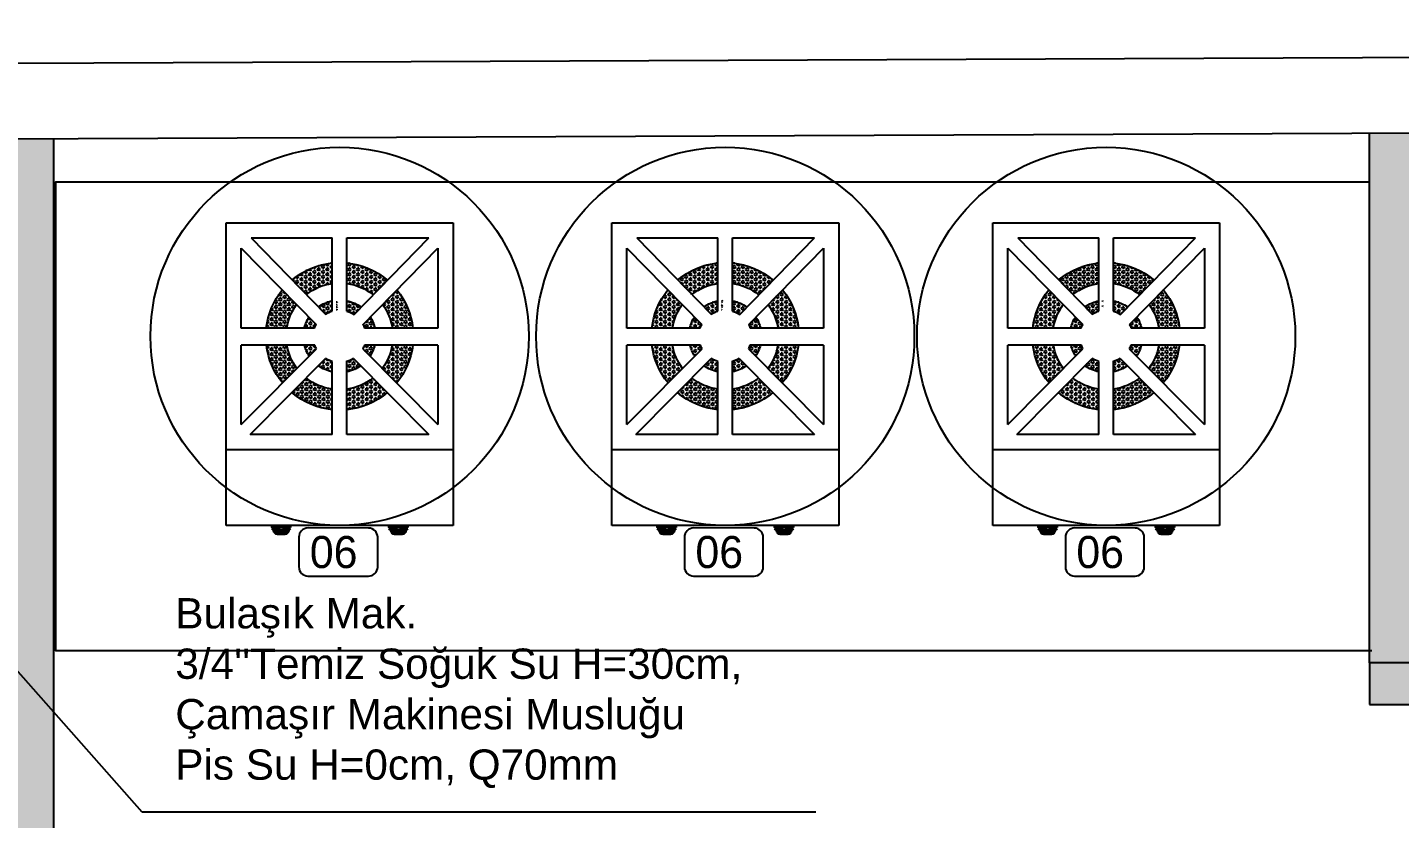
# Model space of a CAD drawing. Header units: millimetres. Extents: x -3164 to 12587, y -18082 to -16228.
# Drawn here: x 5888.2 to 6251, y -16729.4 to -16520.2 of the extents above; entities that cross this region are included whole.
import ezdxf

# ---------------------------------------------------------------- set-up
doc = ezdxf.new("R2010")
doc.units = ezdxf.units.MM
doc.layers.add('ELK', color=10, linetype='Continuous')
doc.layers.add('Mtm-Sıhhi Tesisat', color=5, linetype='Continuous')
doc.styles.add('adet', font='stylu.ttf')
doc.styles.get("Standard").update_dxf_attribs({"font": 'arial.ttf'})
pattern_1 = [(0, (863.9996242556726, -4927.1812774043), (0, 0.6599112), [0.3810000000000001, -0.7620000000000001]), (120, (863.9996242556726, -4927.1812774043), (-0.5714998634418735, -0.3299555999999999), [0.3809999999999999, -0.7619999999999999]), (59.99999999999999, (864.3806242556725, -4927.1812774043), (-0.5714998634418735, 0.3299556000000001), [0.3810000000000001, -0.7620000000000001])]
pattern_2 = [(0, (1426.273702855094, -5386.25986027935), (0, 0.6599112000000003), [0.3810000000000001, -0.7620000000000001]), (120, (1426.273702855094, -5386.25986027935), (-0.5714998634418734, -0.3299555999999999), [0.3809999999999989, -0.7619999999999978]), (59.99999999999999, (1426.654702855094, -5386.25986027935), (-0.5714998634418734, 0.3299556000000001), [0.3810000000000001, -0.7620000000000001])]
pattern_3 = [(0, (1717.689698945006, -4372.871083199202), (0, 0.6599112), [0.3810000000000001, -0.7620000000000001]), (120, (1717.689698945006, -4372.871083199202), (-0.5714998634418735, -0.3299555999999999), [0.3809999999999998, -0.7619999999999997]), (59.99999999999999, (1718.070698945005, -4372.871083199202), (-0.5714998634418735, 0.3299556000000001), [0.3810000000000001, -0.7620000000000001])]

# ---------------------------------------------------------------- blocks, each defined once
blk = doc.blocks.new('ghggfhh')
at = {"color": 7}
blk.add_lwpolyline([(1188.70887886518, 1333.348928259998), (1193.70887886518, 1333.348928259998), (1193.70887886518, 1333.874710884695), (1188.70887886518, 1333.874710884695)], close=True, dxfattribs=at)
blk.add_lwpolyline([(1188.70887886518, 1332.995249185514), (1189.20887886518, 1332.530171890104), (1189.20887886518, 1332.508896094053, 0.414213562373095), (1190.20887886518, 1331.508896094053), (1192.20887886518, 1331.508896094053, 0.414213562373095), (1193.20887886518, 1332.508896094053), (1193.20887886518, 1332.530171890104), (1193.70887886518, 1332.995249185514)], format="xyb", dxfattribs=at)
for points in [[(1188.70887886518, 1332.995249185514), (1190.70887886518, 1332.995249185514)], [(1189.35040899095, 1332.739956668449), (1193.06734873941, 1332.739956668449)], [(1189.458884000102, 1332.506120782187), (1192.958873730258, 1332.506120782187)], [(1189.497180093985, 1332.272284895925), (1192.920577636375, 1332.272284895925)], [(1189.624773103534, 1332.038449009662), (1192.792984626826, 1332.038449009662)], [(1189.972656051877, 1331.7970683182), (1192.445101678482, 1331.7970683182)], [(1190.70887886518, 1333.348928259998), (1190.70887886518, 1332.995249185514)], [(1191.70887886518, 1333.348928259998), (1191.70887886518, 1332.995249185514)], [(1191.70887886518, 1332.995249185514), (1193.70887886518, 1332.995249185514)]]:
    blk.add_lwpolyline(points, dxfattribs=at)
blk = doc.blocks.new('dggddgf')
h = blk.add_hatch()
h.set_pattern_fill('HEX', color=1, scale=0.12, style=0)
h.set_pattern_definition(pattern_3)
edge = h.paths.add_edge_path()
edge.add_line((2936.078206490585, -3754.126566899455), (2939.859170772854, -3757.985743806277))
edge.add_arc((2948.752949438273, -3768.94550381173), 14.11437700809292, 97.8899833341319, 129.0591198469256, ccw=False)
edge.add_line((2946.815449438273, -3754.964740882741), (2946.815449438273, -3749.541996557886))
edge.add_arc((2948.752949438272, -3768.945503811729), 19.49999999999881, 95.70225857670721, 130.5406080018168)
h = blk.add_hatch()
h.set_pattern_fill('HEX', color=1, scale=0.12, style=0)
h.set_pattern_definition(pattern_1)
h.paths.add_polyline_path([(2961.312456023715, -3754.028775137848, 0.1512101996851955), (2950.690449438273, -3749.541996557886), (2950.690449438273, -3754.964740882742, -0.1342449488269524), (2957.534305587959, -3757.895462069776)])
h = blk.add_hatch()
h.set_pattern_fill('HEX', color=1, scale=0.12, style=0)
h.set_pattern_definition(pattern_3)
edge = h.paths.add_edge_path()
edge.add_line((2929.373290312194, -3766.782447604184), (2934.805303537635, -3766.782447604184))
edge.add_arc((2948.752949438274, -3768.945503811731), 14.11437700809464, 143.582877989877, 171.1845691871705, ccw=False)
edge.add_line((2937.394878405554, -3760.566371354113), (2933.588512785186, -3756.686227283547))
edge.add_arc((2948.752949438273, -3768.945503811731), 19.50000000000026, 141.0471352166386, 173.6313041909521)
edge = h.paths.add_edge_path()
edge.add_line((2934.83238918149, -3771.276520856691), (2929.392774864263, -3771.276520856691))
edge.add_arc((2948.752949438273, -3768.945503811731), 19.50000000000026, 186.8655170852251, 219.2674770911716)
edge.add_line((2933.656057000563, -3781.287863339966), (2937.473840622293, -3777.430628598315))
edge.add_arc((2948.752949438274, -3768.945503811731), 14.11437700809464, 189.5060623183917, 216.9536613469417, ccw=False)
h = blk.add_hatch()
h.set_pattern_fill('HEX', color=1, scale=0.12, style=0)
h.set_pattern_definition(pattern_3)
edge = h.paths.add_edge_path()
edge.add_line((2962.700595338911, -3766.782447604184), (2968.132608564351, -3766.782447604184))
edge.add_arc((2948.752949438271, -3768.94550381173), 19.5000000000007, 6.368695809045496, 38.95286478334975)
edge.add_line((2963.917386091362, -3756.686227283549), (2960.111020470992, -3760.566371354113))
edge.add_arc((2948.752949438274, -3768.945503811731), 14.1143770080924, 8.815430812831323, 36.41712201012632, ccw=False)
edge = h.paths.add_edge_path()
edge.add_line((2968.113124012282, -3771.276520856691), (2962.673509695055, -3771.276520856691))
edge.add_arc((2948.752949438274, -3768.945503811731), 14.1143770080924, 323.046338653055, 350.4939376816065, ccw=False)
edge.add_line((2960.032058254252, -3777.430628598314), (2963.849841875982, -3781.287863339965))
edge.add_arc((2948.752949438271, -3768.94550381173), 19.5000000000007, 320.732522908831, 353.1344829147729)
h = blk.add_hatch()
h.set_pattern_fill('HEX', color=1, scale=0.12, style=0)
h.set_pattern_definition(pattern_2)
edge = h.paths.add_edge_path()
edge.add_line((2943.038903490663, -3761.231252136513), (2944.919050262683, -3763.150291424465))
edge.add_arc((2948.752949438273, -3768.94550381173), 6.948616373215345, 106.19053637835441, 123.48715421423111, ccw=False)
edge.add_line((2946.815449438273, -3762.272471273813), (2946.815449438273, -3759.543052336185))
edge.add_arc((2948.752949438272, -3768.945503811732), 9.600000000000561, 101.6435785159113, 126.5278263989657)
h = blk.add_hatch()
h.set_pattern_fill('HEX', color=1, scale=0.12, style=0)
h.set_pattern_definition(pattern_2)
edge = h.paths.add_edge_path()
edge.add_line((2949.690449438273, -3762.060421150491), (2949.690449438273, -3759.391389841822))
edge.add_arc((2948.752949438273, -3768.94550381173), 9.600000000000358, 84.39577717171352, 86.41667830152865)
edge.add_line((2949.352949438272, -3759.364272158127), (2949.352949438271, -3762.022840342941))
edge.add_arc((2948.752949438273, -3768.945503811732), 6.948616373216534, 82.2460670206832, 85.04644816204569, ccw=False)
edge = h.paths.add_edge_path()
edge.add_line((2952.47228354322, -3763.076106626509), (2954.354844721609, -3761.149429848861))
edge.add_arc((2948.752949438273, -3768.94550381173), 9.599999999999921, 54.30073747513237, 78.3564214840879)
edge.add_line((2950.690449438273, -3759.543052336185), (2950.690449438273, -3762.272471273813))
edge.add_arc((2948.752949438272, -3768.945503811732), 6.948616373216395, 57.638281477937426, 73.80946362165179, ccw=False)
h = blk.add_hatch()
h.set_pattern_fill('HEX', color=1, scale=0.12, style=0)
h.set_pattern_definition(pattern_2)
edge = h.paths.add_edge_path()
edge.add_line((2939.39981157748, -3766.782447604184), (2942.149582316486, -3766.782447604184))
edge.add_arc((2948.752949438273, -3768.94550381173), 6.948616373215433, 153.25862528981, 161.8628250903643, ccw=False)
edge.add_line((2942.547510579287, -3765.81887654429), (2940.616556699861, -3763.850495155573))
edge.add_arc((2948.752949438272, -3768.94550381173), 9.599999999999648, 147.9452041147022, 166.978400720846)
edge = h.paths.add_edge_path()
edge.add_line((2942.206986633748, -3771.276520856691), (2939.440250606241, -3771.276520856691))
edge.add_arc((2948.752949438272, -3768.94550381173), 9.599999999999648, 194.0527009161436, 212.9800757661751)
edge.add_line((2940.699894283962, -3774.17123846646), (2942.626680054446, -3772.224542228536))
edge.add_arc((2948.752949438273, -3768.94550381173), 6.948616373215433, 199.60081204265, 208.1575728299753, ccw=False)
h = blk.add_hatch()
h.set_pattern_fill('HEX', color=1, scale=0.12, style=0)
h.set_pattern_definition(pattern_2)
edge = h.paths.add_edge_path()
edge.add_line((2955.356316560059, -3766.782447604184), (2958.106087299064, -3766.782447604184))
edge.add_arc((2948.752949438272, -3768.945503811731), 9.60000000000012, 13.02159927915534, 32.05479588529109)
edge.add_line((2956.889342176685, -3763.850495155573), (2954.958388297259, -3765.81887654429))
edge.add_arc((2948.752949438273, -3768.945503811732), 6.94861637321476, 18.137174909646717, 26.74137471019651, ccw=False)
edge = h.paths.add_edge_path()
edge.add_line((2958.065648270302, -3771.276520856691), (2955.298912242797, -3771.276520856691))
edge.add_arc((2948.752949438273, -3768.945503811732), 6.94861637321476, 331.842427170036, 340.3991879573573, ccw=False)
edge.add_line((2954.879218822101, -3772.224542228536), (2956.806004592584, -3774.171238466459))
edge.add_arc((2948.752949438272, -3768.945503811731), 9.60000000000012, 327.0199242338375, 345.9472990838589)
h = blk.add_hatch()
h.set_pattern_fill('HEX', color=1, scale=0.12, style=0)
h.set_pattern_definition(pattern_2)
edge = h.paths.add_edge_path()
edge.add_line((2946.815449438273, -3778.347955287277), (2946.815449438273, -3775.618536349649))
edge.add_arc((2948.752949438273, -3768.94550381173), 6.948616373215926, 237.8587634193605, 253.8094636216549, ccw=False)
edge.add_line((2945.056229053319, -3774.82917000702), (2943.15826071615, -3776.746751026283))
edge.add_arc((2948.752949438273, -3768.94550381173), 9.60000000000017, 234.3536831711634, 258.3564214840828)
h = blk.add_hatch()
h.set_pattern_fill('HEX', color=1, scale=0.12, style=0)
h.set_pattern_definition(pattern_1)
h.paths.add_polyline_path([(2952.449669823226, -3774.829170007019, -0.06971065240336698), (2950.690449438272, -3775.618536349649), (2950.690449438272, -3778.347955287277, 0.1051163154149321), (2954.347638160395, -3776.746751026282)])
h = blk.add_hatch()
h.set_pattern_fill('HEX', color=1, scale=0.12, style=0)
h.set_pattern_definition(pattern_3)
edge = h.paths.add_edge_path()
edge.add_line((2939.955428226852, -3779.98268002946), (2936.15101514229, -3783.826406069314))
edge.add_arc((2948.752949438273, -3768.94550381173), 19.50000000000005, 229.7403106977143, 264.2977414232905)
edge.add_line((2946.815449438273, -3788.349011065575), (2946.815449438273, -3782.92626674072))
edge.add_arc((2948.752949438273, -3768.94550381173), 14.11437700809389, 231.4423236815913, 262.11001666586867, ccw=False)
h = blk.add_hatch()
h.set_pattern_fill('HEX', color=1, scale=0.12, style=0)
h.set_pattern_definition(pattern_3)
edge = h.paths.add_edge_path()
edge.add_line((2961.354883734256, -3783.826406069314), (2957.550470649693, -3779.98268002946))
edge.add_arc((2948.752949438273, -3768.945503811731), 14.1143770080935, 277.88998333412974, 308.5576763184109, ccw=False)
edge.add_line((2950.690449438273, -3782.92626674072), (2950.690449438273, -3788.349011065576))
edge.add_arc((2948.752949438273, -3768.94550381173), 19.50000000000025, 275.7022585767054, 310.2596893022853)
at = {"color": 7}
for p, q in [((2978.752949438273, -3738.94550381173), (2918.752949438273, -3738.94550381173)), ((2918.752949438273, -3738.94550381173), (2918.752949438273, -3818.94550381173)), ((2978.752949438273, -3818.94550381173), (2978.752949438273, -3738.94550381173)), ((2946.815449438273, -3742.94550381173), (2925.123746201979, -3742.94550381173)), ((2944.919050262683, -3763.150291424465), (2925.12374620198, -3742.94550381173)), ((2946.815449438273, -3762.272471273813), (2946.815449438273, -3742.94550381173)), ((2972.141950918849, -3742.94550381173), (2950.690449438273, -3742.94550381173)), ((2950.690449438273, -3762.272471273813), (2950.690449438273, -3742.94550381173)), ((2972.141950918848, -3742.94550381173), (2952.47228354322, -3763.076106626509)), ((2922.752949438273, -3745.640639164861), (2922.752949438273, -3766.782447604184)), ((2942.547510579287, -3765.818876544289), (2922.752949438273, -3745.640639164861)), ((2974.752949438273, -3745.640639164862), (2954.958388297259, -3765.81887654429)), ((2974.752949438273, -3766.782447604184), (2974.752949438273, -3745.640639164862)), ((2922.752949438272, -3771.276520856691), (2922.752949438271, -3792.303638315231)), ((2942.626680054445, -3772.224542228537), (2922.752949438273, -3792.30363831523)), ((2974.752949438273, -3792.303638315229), (2954.879218822101, -3772.224542228536)), ((2974.752949438273, -3792.303638315229), (2974.752949438273, -3771.276520856691)), ((2945.05622905332, -3774.82917000702), (2925.145641579975, -3794.94550381173)), ((2946.815449438272, -3794.94550381173), (2946.815449438272, -3775.618536349649)), ((2950.690449438273, -3794.94550381173), (2950.690449438272, -3775.618536349649)), ((2972.360257296571, -3794.94550381173), (2952.449669823226, -3774.829170007019)), ((2925.145641579975, -3794.94550381173), (2946.815449438272, -3794.94550381173)), ((2950.690449438273, -3794.94550381173), (2972.360257296571, -3794.94550381173)), ((2918.752949438273, -3798.94550381173), (2978.752949438273, -3798.94550381173))]:
    blk.add_line(p, q, dxfattribs=at)
at = {"color": 1}
for p, q in [((2978.752949438273, -3738.94550381173), (2918.752949438273, -3738.94550381173)), ((2918.752949438273, -3738.94550381173), (2918.752949438273, -3798.94550381173)), ((2978.752949438273, -3798.94550381173), (2978.752949438273, -3738.94550381173)), ((2918.752949438273, -3798.94550381173), (2978.752949438273, -3798.94550381173))]:
    blk.add_line(p, q, dxfattribs=at)
at = {"color": 7}
for points in [[(2922.752949438273, -3766.782447604184), (2942.149582316485, -3766.782447604184)], [(2955.35631656006, -3766.782447604184), (2974.752949438273, -3766.782447604184)], [(2922.752949438272, -3771.276520856691), (2942.206986633748, -3771.276520856691)], [(2955.298912242798, -3771.276520856691), (2974.752949438273, -3771.276520856691)], [(2918.752949438273, -3818.94550381173), (2978.752949438273, -3818.94550381173)]]:
    blk.add_lwpolyline(points, dxfattribs=at)
at = {"color": 1}
for centre, radius, start, end in [((2948.752949438273, -3768.94550381173), 19.5, 95.70225857670539, 130.540608001812), ((2948.752949438273, -3768.94550381173), 19.5, 49.90347313911382, 84.2977414232946), ((2948.752949438269, -3768.945503811729), 19.49999999999651, 141.0471352166244, 173.6313041909553), ((2948.752949438272, -3768.94550381173), 14.11437700809304, 97.88998333413113, 129.0591198469243), ((2948.752949438273, -3768.94550381173), 14.11437700809336, 51.52619025538068, 82.11001666586887), ((2948.752949438273, -3768.94550381173), 19.5, 6.368695809044715, 38.95286478337565), ((2948.752949438273, -3768.94550381173), 14.11437700809336, 143.5828779898554, 171.1845691871315), ((2948.752949438273, -3768.94550381173), 9.600000000000001, 101.6435785159125, 126.5278263989761), ((2948.752949438273, -3768.94550381173), 9.600000000000001, 54.30073747512809, 78.3564214840875), ((2948.752949438273, -3768.94550381173), 14.11437700809336, 8.815430812868465, 36.41712201014457), ((2948.752949438273, -3768.94550381173), 9.600000000000001, 147.9452041146571, 166.9784007208428), ((2948.752949438273, -3768.94550381173), 9.600000000000001, 13.02159927915719, 32.05479588534288), ((2948.752949438273, -3768.945503811731), 19.50000000000071, 186.8655170852453, 219.2674770911563), ((2948.752949438273, -3768.94550381173), 14.11437700809336, 189.5060623183953, 216.9536613469775), ((2948.752949438273, -3768.94550381173), 9.600000000000001, 194.0527009162152, 212.9800757661961), ((2948.752949438273, -3768.94550381173), 9.600000000000001, 327.0199242338181, 345.9472990837848), ((2948.752949438273, -3768.94550381173), 14.11437700809336, 323.0463386531136, 350.4939376816047), ((2948.752949438273, -3768.94550381173), 19.5, 320.7325229088437, 353.1344829147547), ((2948.752949438273, -3768.94550381173), 14.11437700809336, 231.4423236816282, 262.1100166658689), ((2948.752949438273, -3768.945503811727), 9.600000000003769, 234.353683171154, 258.3564214840875), ((2948.752949438273, -3768.94550381173), 9.600000000000001, 281.6435785159125, 305.6463168288566), ((2948.752949438273, -3768.94550381173), 14.11437700809336, 277.8899833341312, 308.5576763183719), ((2948.752949438273, -3768.94550381173), 19.5, 229.740310697726, 264.2977414232946), ((2948.752949438273, -3768.94550381173), 19.5, 275.7022585767054, 310.259689302274)]:
    blk.add_arc(centre, radius, start, end, dxfattribs=at)
at = {"color": 7}
for radius, start, end in [(6.948616373215192, 105.7480952837699, 123.4871542142387), (6.948616373215114, 106.1905363783376, 123.4871542142387), (6.948616373215192, 57.63828147793437, 73.8094636216624), (6.948616373215114, 57.63828147795637, 73.8094636216624), (6.948616373215114, 153.2586252898192, 161.8628250903702), (6.948616373215192, 18.13717490962984, 26.74137471017492), (6.948616373215114, 18.13717490962984, 26.74137471017492), (6.948616373215114, 199.6008120426452, 208.1575728299645), (6.948616373215192, 331.8424271700355, 340.3991879573548), (6.948616373215114, 331.8424271700355, 340.3991879573548), (6.948616373215192, 237.8587634193667, 255.2902157569483), (6.948616373215114, 237.8587634193667, 253.8094636216624), (6.948616373215192, 286.1905363783376, 302.1412365806333), (6.948616373215114, 286.1905363783376, 302.1412365806333)]:
    blk.add_arc((2948.752949438273, -3768.94550381173), radius, start, end, dxfattribs=at)
for p in [(1741.989355325981, -5152.820214696425), (1772.989355325981, -5152.820214696425)]:
    blk.add_blockref('ghggfhh', p, dxfattribs=at)

msp = doc.modelspace()

# ---------------------------------------------------------------- hatches: boundary and pattern name
h = msp.add_hatch(color=256)
h.dxf.hatch_style = 1
h.paths.add_polyline_path([(5752.423604610307, -16550.24916295547), (5766.423604610307, -16550.24916295547), (5766.423604610307, -16539.24916295547), (5752.423604610307, -16539.24916295547)])
h.paths.add_polyline_path([(5545.540591914634, -16653.04062555406), (5559.112840323469, -16656.47487556372), (5561.811179616778, -16645.81096609964), (5548.238931207943, -16642.37671608997)])
h.paths.add_polyline_path([(6243.081229750796, -16699.20892874628), (6257.081229750796, -16699.20892874628), (6257.081229750796, -16688.20892874628), (6243.081229750796, -16688.20892874628)])
h.paths.add_polyline_path([(6592.081229750796, -16699.20892874628), (6606.081229750796, -16699.20892874628), (6606.081229750796, -16688.20892874628), (6592.081229750796, -16688.20892874628)])
h.paths.add_polyline_path([(7742.081229750796, -16700.20892874628), (7756.081229750796, -16700.20892874628), (7756.081229750796, -16689.20892874628), (7742.081229750796, -16689.20892874628)])
h.paths.add_polyline_path([(8154.081229750796, -16707.20892874628), (8168.081229750796, -16707.20892874628), (8168.081229750796, -16696.20892874628), (8154.081229750796, -16696.20892874628)])
h.paths.add_polyline_path([(8154.081229750796, -17581.20892874628), (8168.081229750796, -17581.20892874628), (8168.081229750796, -17570.20892874628), (8154.081229750796, -17570.20892874628)])
h.paths.add_polyline_path([(7704.081229750796, -17581.20892874628), (7718.081229750796, -17581.20892874628), (7718.081229750796, -17570.20892874628), (7704.081229750796, -17570.20892874628)])
h.paths.add_polyline_path([(7307.081229750796, -17581.20892874628), (7321.081229750796, -17581.20892874628), (7321.081229750796, -17570.20892874628), (7307.081229750796, -17570.20892874628)])
h.paths.add_polyline_path([(6955.081229750796, -17581.20892874628), (6969.081229750796, -17581.20892874628), (6969.081229750796, -17570.20892874628), (6955.081229750796, -17570.20892874628)])
h.paths.add_polyline_path([(6592.081229750796, -17581.20892874628), (6606.081229750796, -17581.20892874628), (6606.081229750796, -17570.20892874628), (6592.081229750796, -17570.20892874628)])
h.paths.add_polyline_path([(6243.081229750796, -17581.20892874628), (6257.081229750796, -17581.20892874628), (6257.081229750796, -17570.20892874628), (6243.081229750796, -17570.20892874628)])
h = msp.add_hatch(color=256)
h.dxf.hatch_style = 1
h.paths.add_polyline_path([(6495.15045111914, -16873.84571132421), (6485.150451119138, -16873.84571132421), (6485.150451119138, -16883.84571132421), (6495.15045111914, -16883.84571132421), (6505.15045111914, -16883.84571132421), (6575.15045111914, -16883.84571132421), (6575.15045111914, -16873.84571132421), (6505.15045111914, -16873.84571132421), (6505.15045111914, -16748.84571132421), (6606.081229750795, -16748.84571132422), (6606.081229750795, -16699.20892874628), (6596.081229750795, -16699.20892874628), (6596.081229750795, -16738.84571132422), (6505.15045111914, -16738.84571132421), (6505.15045111914, -16547.11412113517), (6495.15045111914, -16547.15655957957)])
h.paths.add_polyline_path([(6320.76653566907, -16883.84571132421), (6385.150451119138, -16883.84571132421), (6385.150451119138, -16873.84571132421), (6320.76653566907, -16873.84571132421)])
h.paths.add_polyline_path([(6243.081229750796, -16688.20892874628), (6257.081229750796, -16688.20892874628), (6257.081229750796, -16548.16688832103), (6243.081229750796, -16548.22630214319)])
h.paths.add_polyline_path([(5885.150451119138, -16933.84653151544), (5810.148526890342, -16933.84653151544), (5810.148526890342, -16943.84653151544), (5895.150451119138, -16943.84653151544), (5895.150451119138, -16883.84571132422), (6020.76653566907, -16883.84571132422), (6020.76653566907, -16873.84571132422), (5895.15045111914, -16873.84571132422), (5895.150451119138, -16549.70286624362), (5885.150451119138, -16549.74530468802)])
h.paths.add_polyline_path([(5698.148526890342, -16976.68505927381), (5698.148526890342, -17051.81727153261), (5708.148526890343, -17051.81727153261), (5708.148526890342, -16968.99584098965), (5714.833219526983, -16943.84653151544), (5719.833219526983, -16943.84653151544), (5719.833219526983, -16933.84653151544), (5707.144001242827, -16933.84653151544), (5698.484095976517, -16966.42703287851), (5494.40956204786, -16912.1839716256), (5491.84075393672, -16921.84840253942)])
h.paths.add_polyline_path([(5621.662707558467, -17266.00333045226), (5568.452339806048, -17476.292135003), (5578.146802955216, -17478.74517072419), (5618.243683297969, -17320.2812211284), (5644.418733800721, -17326.90441757562), (5646.871769521913, -17317.20995442645), (5620.696719019161, -17310.58675797923), (5631.357170707632, -17268.45636617345), (5658.340563640726, -17161.81727153261), (5708.148526890342, -17161.81727153261), (5708.148526890342, -17151.81727153261), (5708.148526890343, -17141.81727153261), (5698.148526890342, -17141.81727153261), (5698.148526890342, -17151.81727153261), (5650.555744447871, -17151.81727153261)])
h.paths.add_polyline_path([(5816.01073154098, -17370.32314984069), (5777.130463671925, -17523.97901421731), (5778.028682038974, -17523.97901421731), (5778.028682038974, -17534.97901421731), (5774.347081805605, -17534.97901421731), (5768.16935266727, -17559.39356593369), (5777.863815816438, -17561.84660165488), (5828.15823041134, -17363.08172241272), (5801.98317990859, -17356.4585259655), (5799.530144187398, -17366.15298911467)])
h.paths.add_polyline_path([(5463.181255232779, -17460.20865542268), (5465.634299052886, -17450.51416026638), (5364.592815703383, -17425.22324484515), (5362.139771883276, -17434.91774000146)])
h.paths.add_polyline_path([(5540.78738831233, -17479.63364882954), (5550.488154947274, -17482.0617730054), (5552.941198767381, -17472.36727784909), (5543.240432132436, -17469.93915367323)])

# ---------------------------------------------------------------- linework, layer by layer
msp.add_line((6243.081229750796, -16688.20892874628), (6243.081229750796, -16548.22630214319))
for points in [[(5755.461148879311, -17691.14835878992), (7096.681730546501, -17758.96659155067), (8313.21868799406, -17723.82219055774), (8328.072316977905, -16543.63385129594), (7608.330204871952, -16520.20644077532), (6953.962340979549, -16525.20925319039), (5570.211339865617, -16531.08167718294), (5282.722692212306, -17667.24454525811), (5303.092402808499, -17668.2745307753)], [(5756.471149793419, -17671.17387761634), (7096.898303768096, -17738.95199105245), (8293.461741861734, -17704.38460284086), (8307.827177177998, -16562.98546953054), (7608.081229750815, -16540.20892874629), (6954.081229750696, -16545.20892874629), (5585.797669903604, -16551.01571132421), (5494.40956204786, -16912.1839716256)], [(5895.15045111914, -16873.84571132422), (5895.150451119138, -16549.70286624362)]]:
    msp.add_lwpolyline(points)
at = {"color": 1}
msp.add_lwpolyline([(6243.619293580974, -16685.01571132422), (5895.74450491172, -16685.01571132422), (5895.74450491172, -16561.01571132421), (6243.093056870404, -16561.01571132421)], dxfattribs=at)
msp.add_lwpolyline([(6243.081229750796, -16699.20892874628), (6257.081229750796, -16699.20892874628), (6257.081229750796, -16688.20892874628), (6243.081229750796, -16688.20892874628)], close=True)
for centre in [(5970.74450491172, -16601.86756990017), (6072.693697734165, -16601.86756990017), (6173.412201356707, -16601.86756990017)]:
    msp.add_circle(centre, 50)
at = {"layer": 'ELK', "color": 6}
for points in [[(5962.385623347811, -16665.2537429019), (5978.385405745601, -16665.28133974827, 0.4142135623731458), (5980.808650255534, -16662.864588614), (5980.819201990915, -16654.99959569212, 0.414213562372953), (5978.402450856618, -16652.57635118219), (5962.402668458828, -16652.54875433585, 0.4142135623732288), (5959.979423948895, -16654.96550547018), (5959.968872213572, -16662.83049839203, 0.4142135623730305)], [(6064.334816170256, -16665.2537429019), (6080.334598568046, -16665.28133974827, 0.4142135623731458), (6082.757843077979, -16662.864588614), (6082.76839481336, -16654.99959569212, 0.414213562372953), (6080.351643679063, -16652.57635118219), (6064.351861281273, -16652.54875433585, 0.4142135623732288), (6061.92861677134, -16654.96550547018), (6061.918065036018, -16662.83049839203, 0.4142135623730305)], [(6165.053319792798, -16665.2537429019), (6181.053102190588, -16665.28133974827, 0.4142135623731458), (6183.476346700521, -16662.864588614), (6183.486898435902, -16654.99959569212, 0.414213562372953), (6181.070147301605, -16652.57635118219), (6165.070364903815, -16652.54875433585, 0.4142135623732288), (6162.647120393882, -16654.96550547018), (6162.63656865856, -16662.83049839203, 0.4142135623730305)]]:
    msp.add_lwpolyline(points, format="xyb", close=True, dxfattribs=at)
at = {"layer": 'Mtm-Sıhhi Tesisat', "color": 140}
msp.add_line((6096.651460934045, -16727.68077218572), (5918.51668705741, -16727.68077218572), dxfattribs=at)
msp.add_lwpolyline([(5918.51668705741, -16727.68077218572), (5885.150451119138, -16689.89205215518)], dxfattribs=at)

# ---------------------------------------------------------------- block references
at = {"color": 3, "xscale": -1}
for p in [(8919.497454349987, -12832.92206608843), (9021.44664717243, -12832.92206608843), (9122.165150794972, -12832.92206608843)]:
    msp.add_blockref('dggddgf', p, dxfattribs=at)

# ---------------------------------------------------------------- texts
at = {"layer": 'ELK', "color": 6, "style": 'adet'}
for p in [(5962.867811894987, -16663.12785091848), (6064.817004717432, -16663.12785091848), (6165.535508339974, -16663.12785091848)]:
    msp.add_text('06', height=8.470000000000002, rotation=359.9231315847769, dxfattribs=at).set_placement(p)
at = {"layer": 'Mtm-Sıhhi Tesisat', "color": 140, "insert": (5927.304428291674, -16671.09237657198), "char_height": 8, "width": 3007.996072959086, "attachment_point": 1}
msp.add_mtext("Bulaşık Mak.\\P3/4''Temiz Soğuk Su H=30cm, \\PÇamaşır Makinesi Musluğu\\PPis Su H=0cm, Q70mm", dxfattribs=at)

doc.saveas('drawing.dxf')
